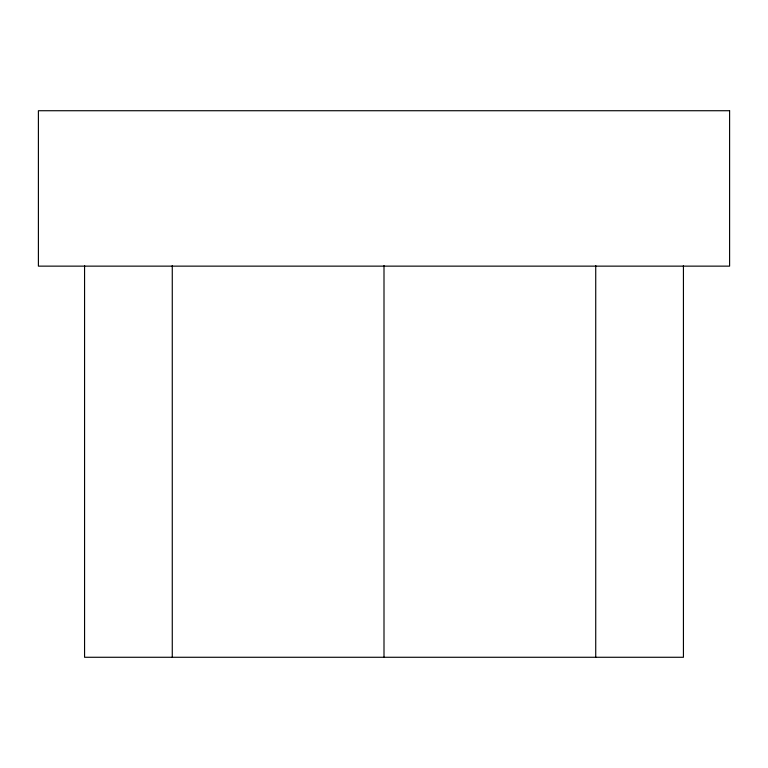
<?xml version="1.0" encoding="UTF-8"?>
<svg xmlns="http://www.w3.org/2000/svg" width="768" height="768" viewBox="0 0 768 768"><rect width="100%" height="100%" fill="white"/><g stroke="black" fill="none" stroke-linecap="round" stroke-linejoin="round"><path stroke-width="1.15" d="M683.434 265.536L683.434 657.274L84.566 657.274L84.566 265.536M595.728 265.536L595.728 657.274M384 265.536L384 657.274M172.272 265.536L172.272 657.274M729.6 110.726L38.4 110.726L38.4 266.141L729.6 266.141L729.6 110.726"/></g></svg>
